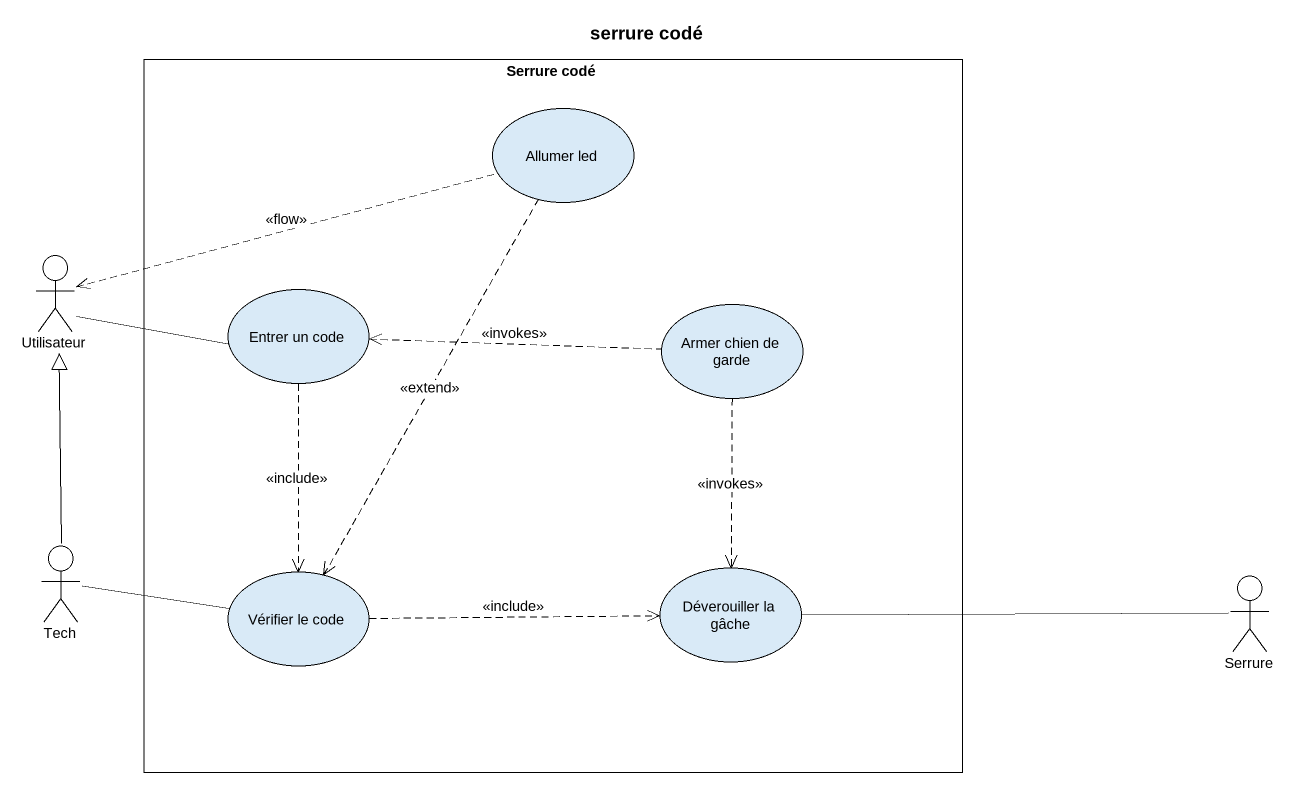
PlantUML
@startuml
title serrure codé
rectangle "Serrure codé" as Serrure_codé {
  usecase "Allumer led" as Allumer_led
  usecase "Entrer un code" as Entrer_un_code
  usecase "Armer chien de garde" as Armer_chien_de_garde
  usecase "Vérifier le code" as Vérifier_le_code
  usecase "Déverouiller la gâche" as Déverouiller_la_gâche
}
actor Utilisateur
actor Tech
actor Serrure
Allumer_led ..> Vérifier_le_code : <<extend>>
Utilisateur <.right. Allumer_led : <<flow>>
Utilisateur -right- Entrer_un_code
Entrer_un_code <.right. Armer_chien_de_garde : <<invokes>>
Entrer_un_code ..> Vérifier_le_code : <<include>>
Armer_chien_de_garde ..> Déverouiller_la_gâche : <<invokes>>
Tech -up-|> Utilisateur
Vérifier_le_code -left- Tech
Vérifier_le_code .right.> Déverouiller_la_gâche : <<include>>
Déverouiller_la_gâche -right- Serrure
@enduml
